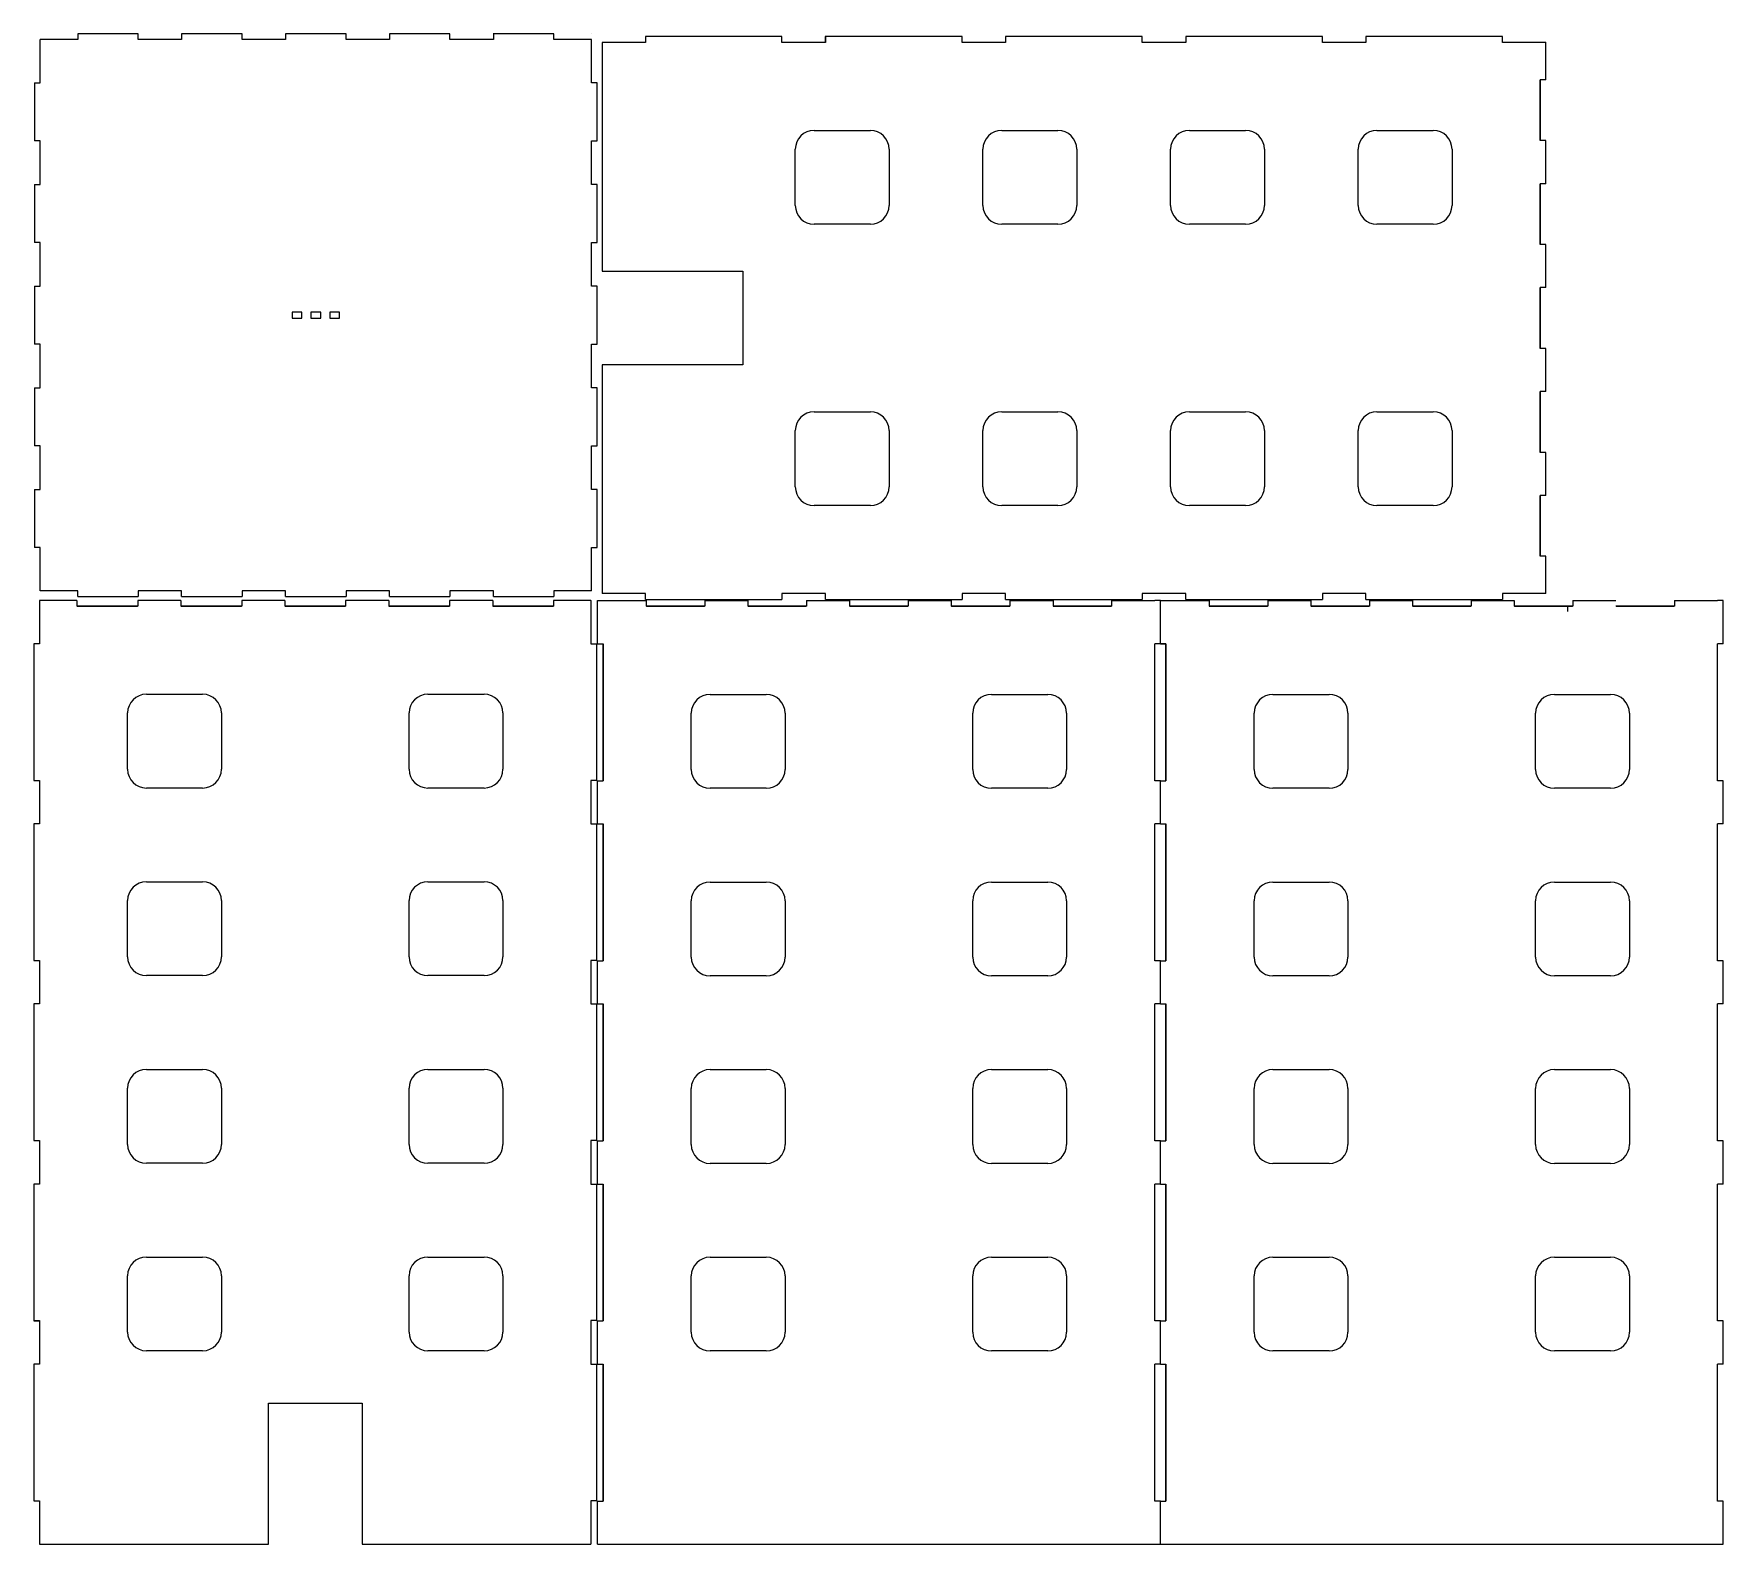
# Model space of a CAD drawing. Header units: millimetres. Extents: x 12 to 192, y 8 to 169.
import ezdxf

# ---------------------------------------------------------------- set-up
doc = ezdxf.new("R2010")
doc.units = ezdxf.units.MM

msp = doc.modelspace()

# ---------------------------------------------------------------- linework, layer by layer
at = {"color": 7, "linetype": 'Continuous', "lineweight": 25}
for p, q in [((12.95, 163.51), (12.95, 168.11)), ((16.95, 168.11), (12.95, 168.11)), ((16.95, 168.73), (16.95, 168.11)), ((23.39, 168.73), (16.95, 168.73)), ((23.39, 168.11), (23.39, 168.73)), ((28.03, 168.11), (23.39, 168.11)), ((34.47, 168.73), (28.03, 168.73)), ((28.03, 168.73), (28.03, 168.11)), ((34.47, 168.11), (34.47, 168.73)), ((39.11, 168.11), (34.47, 168.11)), ((45.55, 168.73), (39.11, 168.73)), ((39.11, 168.73), (39.11, 168.11)), ((45.55, 168.11), (45.55, 168.73)), ((50.19, 168.11), (45.55, 168.11)), ((50.19, 168.73), (50.17, 168.73)), ((56.63, 168.73), (50.19, 168.73)), ((50.19, 168.73), (50.19, 168.11)), ((56.63, 168.11), (56.63, 168.73)), ((61.27, 168.11), (56.63, 168.11)), ((61.27, 168.73), (61.25, 168.73)), ((67.71, 168.73), (61.27, 168.73)), ((61.27, 168.73), (61.27, 168.11)), ((67.71, 168.11), (67.71, 168.73)), ((71.71, 168.11), (67.71, 168.11)), ((71.71, 168.73), (71.73, 168.73)), ((71.71, 163.51), (71.71, 168.11)), ((72.84, 167.81), (72.84, 143.43)), ((77.46, 167.81), (72.84, 167.81)), ((92.02, 168.43), (77.46, 168.43)), ((77.46, 168.43), (77.46, 167.81)), ((92.02, 167.81), (92.02, 168.43)), ((96.66, 167.81), (92.02, 167.81)), ((96.64, 168.43), (96.64, 167.83)), ((96.66, 168.43), (96.64, 168.43)), ((96.66, 167.83), (96.64, 167.83)), ((111.22, 168.43), (96.66, 168.43)), ((96.66, 168.43), (96.66, 167.81)), ((111.22, 167.81), (111.22, 168.43)), ((115.86, 167.81), (111.22, 167.81)), ((130.42, 168.43), (115.86, 168.43)), ((115.86, 168.43), (115.86, 167.81)), ((130.42, 167.81), (130.42, 168.43)), ((135.06, 167.81), (130.42, 167.81)), ((149.62, 168.43), (135.06, 168.43)), ((135.06, 168.43), (135.06, 167.81)), ((149.62, 167.81), (149.62, 168.43)), ((154.26, 167.81), (149.62, 167.81)), ((168.82, 168.43), (154.26, 168.43)), ((154.26, 168.43), (154.26, 167.81)), ((168.82, 167.81), (168.82, 168.43)), ((173.44, 167.81), (168.82, 167.81)), ((172.84, 167.83), (172.84, 167.81)), ((173.44, 167.81), (173.44, 167.83)), ((173.44, 163.83), (173.44, 167.81)), ((12.33, 163.51), (12.33, 157.31)), ((12.33, 163.51), (12.95, 163.51)), ((72.33, 163.51), (71.71, 163.51)), ((72.33, 157.31), (72.33, 163.51)), ((173.44, 163.83), (172.84, 163.83)), ((172.84, 157.35), (172.84, 163.83)), ((172.84, 163.81), (172.84, 157.37)), ((12.95, 157.31), (12.33, 157.31)), ((12.95, 152.67), (12.95, 157.31)), ((71.71, 157.31), (72.33, 157.31)), ((71.71, 152.67), (71.71, 157.31)), ((95.44, 158.43), (101.44, 158.43)), ((115.44, 158.43), (121.44, 158.43)), ((135.44, 158.43), (141.44, 158.43)), ((155.44, 158.43), (161.44, 158.43)), ((173.44, 157.35), (172.84, 157.35)), ((173.44, 152.75), (173.44, 157.35)), ((93.44, 150.43), (93.44, 156.43)), ((103.44, 156.43), (103.44, 150.43)), ((113.44, 150.43), (113.44, 156.43)), ((123.44, 156.43), (123.44, 150.43)), ((133.44, 150.43), (133.44, 156.43)), ((143.44, 156.43), (143.44, 150.43)), ((153.44, 150.43), (153.44, 156.43)), ((163.44, 156.43), (163.44, 150.43)), ((12.33, 152.67), (12.33, 146.47)), ((12.33, 152.67), (12.95, 152.67)), ((72.33, 152.67), (71.71, 152.67)), ((72.33, 146.47), (72.33, 152.67)), ((173.44, 152.75), (172.84, 152.75)), ((172.84, 146.27), (172.84, 152.75)), ((172.84, 152.73), (172.84, 146.29)), ((101.44, 148.43), (95.44, 148.43)), ((121.44, 148.43), (115.44, 148.43)), ((141.44, 148.43), (135.44, 148.43)), ((161.44, 148.43), (155.44, 148.43)), ((12.95, 146.47), (12.33, 146.47)), ((12.95, 141.83), (12.95, 146.47)), ((71.71, 146.47), (72.33, 146.47)), ((71.71, 141.83), (71.71, 146.47)), ((173.44, 146.27), (172.84, 146.27)), ((173.44, 141.67), (173.44, 146.27)), ((72.84, 143.43), (87.84, 143.43)), ((87.84, 143.43), (87.84, 133.43)), ((12.33, 141.83), (12.33, 135.63)), ((12.33, 141.83), (12.95, 141.83)), ((72.33, 141.83), (71.71, 141.83)), ((72.33, 135.63), (72.33, 141.83)), ((173.44, 141.67), (172.84, 141.67)), ((172.84, 135.19), (172.84, 141.67)), ((172.84, 141.65), (172.84, 135.21)), ((40.85, 139.05), (39.81, 139.05)), ((39.81, 139.05), (39.81, 138.41)), ((40.85, 138.41), (40.85, 139.05)), ((42.85, 139.05), (41.81, 139.05)), ((41.81, 139.05), (41.81, 138.41)), ((42.85, 138.41), (42.85, 139.05)), ((44.85, 139.05), (43.81, 139.05)), ((43.81, 139.05), (43.81, 138.41)), ((44.85, 138.41), (44.85, 139.05)), ((39.81, 138.41), (40.85, 138.41)), ((41.81, 138.41), (42.85, 138.41)), ((43.81, 138.41), (44.85, 138.41)), ((12.95, 135.63), (12.33, 135.63)), ((12.95, 130.99), (12.95, 135.63)), ((71.71, 135.63), (72.33, 135.63)), ((71.71, 130.99), (71.71, 135.63)), ((173.44, 135.19), (172.84, 135.19)), ((173.44, 130.59), (173.44, 135.19)), ((87.84, 133.43), (72.84, 133.43)), ((72.84, 133.43), (72.84, 109.05)), ((12.33, 130.99), (12.33, 124.79)), ((12.33, 130.99), (12.95, 130.99)), ((72.33, 130.99), (71.71, 130.99)), ((72.33, 124.79), (72.33, 130.99)), ((173.44, 130.59), (172.84, 130.59)), ((172.84, 124.11), (172.84, 130.59)), ((172.84, 130.57), (172.84, 124.13)), ((95.44, 128.43), (101.44, 128.43)), ((115.44, 128.43), (121.44, 128.43)), ((135.44, 128.43), (141.44, 128.43)), ((155.44, 128.43), (161.44, 128.43)), ((93.44, 120.43), (93.44, 126.43)), ((103.44, 126.43), (103.44, 120.43)), ((113.44, 120.43), (113.44, 126.43)), ((123.44, 126.43), (123.44, 120.43)), ((133.44, 120.43), (133.44, 126.43)), ((143.44, 126.43), (143.44, 120.43)), ((153.44, 120.43), (153.44, 126.43)), ((163.44, 126.43), (163.44, 120.43)), ((12.95, 124.79), (12.33, 124.79)), ((12.95, 120.15), (12.95, 124.79)), ((71.71, 124.79), (72.33, 124.79)), ((71.71, 120.15), (71.71, 124.79)), ((173.44, 124.11), (172.84, 124.11)), ((173.44, 119.51), (173.44, 124.11)), ((12.33, 120.15), (12.33, 113.95)), ((12.33, 120.15), (12.95, 120.15)), ((72.33, 120.15), (71.71, 120.15)), ((72.33, 113.95), (72.33, 120.15)), ((173.44, 119.51), (172.84, 119.51)), ((172.84, 113.03), (172.84, 119.51)), ((172.84, 119.49), (172.84, 113.05)), ((101.44, 118.43), (95.44, 118.43)), ((121.44, 118.43), (115.44, 118.43)), ((141.44, 118.43), (135.44, 118.43)), ((161.44, 118.43), (155.44, 118.43)), ((12.95, 113.95), (12.33, 113.95)), ((12.95, 109.35), (12.95, 113.95)), ((71.71, 113.95), (72.33, 113.95)), ((71.71, 109.35), (71.71, 113.95)), ((173.44, 113.03), (172.84, 113.03)), ((173.44, 109.05), (173.44, 113.03)), ((12.89, 108.32), (12.87, 108.32)), ((16.87, 108.32), (12.89, 108.32)), ((12.89, 108.32), (12.89, 103.7)), ((16.95, 109.35), (12.95, 109.35)), ((16.87, 108.32), (16.87, 107.72)), ((16.95, 108.73), (16.95, 109.35)), ((16.95, 108.73), (23.39, 108.73)), ((23.35, 108.32), (23.35, 107.72)), ((27.95, 108.32), (23.35, 108.32)), ((28.03, 109.35), (23.39, 109.35)), ((23.39, 109.35), (23.39, 108.73)), ((27.95, 108.32), (27.95, 107.72)), ((28.03, 108.73), (28.03, 109.35)), ((28.03, 108.73), (34.47, 108.73)), ((34.43, 108.32), (34.43, 107.72)), ((39.03, 108.32), (34.43, 108.32)), ((39.11, 109.35), (34.47, 109.35)), ((34.47, 109.35), (34.47, 108.73)), ((39.03, 108.32), (39.03, 107.72)), ((39.11, 108.73), (39.11, 109.35)), ((39.11, 108.73), (45.55, 108.73)), ((45.51, 108.32), (45.51, 107.72)), ((50.11, 108.32), (45.51, 108.32)), ((50.19, 109.35), (45.55, 109.35)), ((45.55, 109.35), (45.55, 108.73)), ((50.11, 108.32), (50.11, 107.72)), ((50.19, 108.73), (50.19, 109.35)), ((50.19, 108.73), (56.63, 108.73)), ((56.59, 108.32), (56.59, 107.72)), ((61.19, 108.32), (56.59, 108.32)), ((61.27, 109.35), (56.63, 109.35)), ((56.63, 109.35), (56.63, 108.73)), ((61.19, 108.32), (61.19, 107.72)), ((61.27, 108.73), (61.27, 109.35)), ((61.27, 108.73), (67.71, 108.73)), ((67.67, 108.32), (67.67, 107.72)), ((71.65, 108.32), (67.67, 108.32)), ((71.71, 109.35), (67.71, 109.35)), ((67.71, 109.35), (67.71, 108.73)), ((71.65, 108.32), (71.65, 103.7)), ((71.65, 108.32), (71.67, 108.32)), ((72.35, 103.7), (72.35, 108.3)), ((72.35, 108.3), (72.95, 108.3)), ((77.46, 109.05), (72.84, 109.05)), ((72.95, 108.3), (77.55, 108.3)), ((77.46, 108.43), (77.46, 109.05)), ((77.46, 108.43), (92.02, 108.43)), ((77.55, 108.3), (77.55, 107.7)), ((83.79, 108.3), (83.79, 107.7)), ((83.79, 108.3), (88.39, 108.3)), ((88.39, 108.3), (88.39, 107.7)), ((92.02, 109.05), (92.02, 108.43)), ((96.66, 109.05), (92.02, 109.05)), ((94.63, 108.3), (94.63, 107.7)), ((94.63, 108.3), (99.23, 108.3)), ((96.66, 108.43), (96.66, 109.05)), ((96.66, 108.43), (111.22, 108.43)), ((99.23, 108.3), (99.23, 107.7)), ((105.47, 108.3), (105.47, 107.7)), ((105.47, 108.3), (110.07, 108.3)), ((110.07, 108.3), (110.07, 107.7)), ((111.22, 109.05), (111.22, 108.43)), ((115.86, 109.05), (111.22, 109.05)), ((115.86, 108.43), (115.86, 109.05)), ((115.86, 108.43), (130.42, 108.43)), ((116.31, 108.3), (116.31, 107.7)), ((116.31, 108.3), (120.91, 108.3)), ((120.91, 108.3), (120.91, 107.7)), ((127.15, 108.3), (127.15, 107.7)), ((127.15, 108.3), (131.75, 108.3)), ((130.42, 109.05), (130.42, 108.43)), ((135.06, 109.05), (130.42, 109.05)), ((132.35, 108.3), (131.75, 108.3)), ((132.35, 103.7), (132.35, 108.3)), ((132.35, 103.7), (132.35, 108.3)), ((132.35, 108.3), (132.95, 108.3)), ((132.95, 108.3), (137.55, 108.3)), ((135.06, 108.43), (135.06, 109.05)), ((135.06, 108.43), (149.62, 108.43)), ((137.55, 108.3), (137.55, 107.7)), ((143.79, 108.3), (143.79, 107.7)), ((143.79, 108.3), (148.39, 108.3)), ((148.39, 108.3), (148.39, 107.7)), ((149.62, 109.05), (149.62, 108.43)), ((154.26, 109.05), (149.62, 109.05)), ((154.26, 108.43), (154.26, 109.05)), ((154.26, 108.43), (168.82, 108.43)), ((154.63, 108.3), (154.63, 107.7)), ((154.63, 108.3), (159.23, 108.3)), ((159.23, 108.3), (159.23, 107.7)), ((165.47, 108.3), (165.47, 107.7)), ((165.47, 108.3), (170.07, 108.3)), ((173.44, 109.05), (168.82, 109.05)), ((168.82, 109.05), (168.82, 108.43)), ((170.07, 108.3), (170.07, 107.7)), ((176.31, 108.3), (176.31, 107.7)), ((176.31, 108.3), (180.91, 108.3)), ((187.15, 108.3), (187.15, 107.7)), ((187.15, 108.3), (191.75, 108.3)), ((192.35, 108.3), (191.75, 108.3)), ((192.35, 103.7), (192.35, 108.3)), ((12.87, 107.72), (12.89, 107.72)), ((23.35, 107.72), (16.87, 107.72)), ((16.89, 107.72), (23.33, 107.72)), ((34.43, 107.72), (27.95, 107.72)), ((27.97, 107.72), (34.41, 107.72)), ((45.51, 107.72), (39.03, 107.72)), ((39.05, 107.72), (45.49, 107.72)), ((56.59, 107.72), (50.11, 107.72)), ((50.13, 107.72), (56.57, 107.72)), ((67.67, 107.72), (61.19, 107.72)), ((61.21, 107.72), (67.65, 107.72)), ((71.67, 107.72), (71.65, 107.72)), ((83.79, 107.7), (77.55, 107.7)), ((77.57, 107.7), (83.77, 107.7)), ((94.63, 107.7), (88.39, 107.7)), ((88.41, 107.7), (94.61, 107.7)), ((105.47, 107.7), (99.23, 107.7)), ((99.25, 107.7), (105.45, 107.7)), ((116.31, 107.7), (110.07, 107.7)), ((110.09, 107.7), (116.29, 107.7)), ((127.15, 107.7), (120.91, 107.7)), ((120.93, 107.7), (127.13, 107.7)), ((143.79, 107.7), (137.55, 107.7)), ((137.57, 107.7), (143.77, 107.7)), ((154.63, 107.7), (148.39, 107.7)), ((148.41, 107.7), (154.61, 107.7)), ((165.47, 107.7), (159.23, 107.7)), ((159.25, 107.7), (165.45, 107.7)), ((176.31, 107.7), (170.07, 107.7)), ((170.09, 107.7), (176.29, 107.7)), ((175.74, 107.73), (175.74, 107.13)), ((187.15, 107.7), (180.91, 107.7)), ((180.93, 107.7), (187.13, 107.7)), ((12.27, 103.7), (12.27, 89.14)), ((12.89, 103.7), (12.27, 103.7)), ((71.65, 103.7), (72.27, 103.7)), ((72.27, 89.14), (72.27, 103.7)), ((72.35, 103.7), (72.95, 103.7)), ((72.95, 103.7), (72.95, 89.1)), ((72.95, 89.12), (72.95, 103.68)), ((131.75, 89.1), (131.75, 103.7)), ((132.35, 103.7), (131.75, 103.7)), ((131.75, 89.12), (131.75, 103.68)), ((132.35, 103.7), (132.95, 103.7)), ((132.35, 103.7), (132.35, 103.68)), ((132.95, 103.68), (132.35, 103.68)), ((132.95, 103.7), (132.95, 89.1)), ((132.95, 89.12), (132.95, 103.68)), ((191.75, 89.1), (191.75, 103.7)), ((192.35, 103.7), (191.75, 103.7)), ((191.75, 89.12), (191.75, 103.68)), ((24.27, 98.32), (30.27, 98.32)), ((54.27, 98.32), (60.27, 98.32)), ((84.35, 98.3), (90.35, 98.3)), ((114.35, 98.3), (120.35, 98.3)), ((144.35, 98.3), (150.35, 98.3)), ((174.35, 98.3), (180.35, 98.3)), ((22.27, 90.32), (22.27, 96.32)), ((32.27, 96.32), (32.27, 90.32)), ((52.27, 90.32), (52.27, 96.32)), ((62.27, 96.32), (62.27, 90.32)), ((82.35, 90.3), (82.35, 96.3)), ((92.35, 96.3), (92.35, 90.3)), ((112.35, 90.3), (112.35, 96.3)), ((122.35, 96.3), (122.35, 90.3)), ((142.35, 90.3), (142.35, 96.3)), ((152.35, 96.3), (152.35, 90.3)), ((172.35, 90.3), (172.35, 96.3)), ((182.35, 96.3), (182.35, 90.3)), ((12.27, 89.14), (12.89, 89.14)), ((12.89, 89.14), (12.89, 84.5)), ((30.27, 88.32), (24.27, 88.32)), ((60.27, 88.32), (54.27, 88.32)), ((72.27, 89.14), (71.65, 89.14)), ((71.65, 89.14), (71.65, 84.5)), ((72.35, 84.5), (72.35, 89.1)), ((72.35, 89.1), (72.95, 89.1)), ((90.35, 88.3), (84.35, 88.3)), ((120.35, 88.3), (114.35, 88.3)), ((132.35, 89.1), (131.75, 89.1)), ((132.35, 84.5), (132.35, 89.1)), ((132.35, 84.5), (132.35, 89.1)), ((132.35, 89.1), (132.95, 89.1)), ((150.35, 88.3), (144.35, 88.3)), ((180.35, 88.3), (174.35, 88.3)), ((192.35, 89.1), (191.75, 89.1)), ((192.35, 84.5), (192.35, 89.1)), ((12.27, 84.5), (12.27, 69.94)), ((12.89, 84.5), (12.27, 84.5)), ((71.65, 84.5), (72.27, 84.5)), ((72.27, 69.94), (72.27, 84.5)), ((72.35, 84.5), (72.95, 84.5)), ((72.95, 84.5), (72.95, 69.9)), ((72.95, 69.92), (72.95, 84.48)), ((131.75, 69.9), (131.75, 84.5)), ((132.35, 84.5), (131.75, 84.5)), ((131.75, 69.92), (131.75, 84.48)), ((132.35, 84.5), (132.95, 84.5)), ((132.95, 84.5), (132.95, 69.9)), ((132.95, 69.92), (132.95, 84.48)), ((191.75, 69.9), (191.75, 84.5)), ((192.35, 84.5), (191.75, 84.5)), ((191.75, 69.92), (191.75, 84.48)), ((24.27, 78.32), (30.27, 78.32)), ((54.27, 78.32), (60.27, 78.32)), ((84.35, 78.3), (90.35, 78.3)), ((114.35, 78.3), (120.35, 78.3)), ((144.35, 78.3), (150.35, 78.3)), ((174.35, 78.3), (180.35, 78.3)), ((22.27, 70.32), (22.27, 76.32)), ((32.27, 76.32), (32.27, 70.32)), ((52.27, 70.32), (52.27, 76.32)), ((62.27, 76.32), (62.27, 70.32)), ((82.35, 70.3), (82.35, 76.3)), ((92.35, 76.3), (92.35, 70.3)), ((112.35, 70.3), (112.35, 76.3)), ((122.35, 76.3), (122.35, 70.3)), ((142.35, 70.3), (142.35, 76.3)), ((152.35, 76.3), (152.35, 70.3)), ((172.35, 70.3), (172.35, 76.3)), ((182.35, 76.3), (182.35, 70.3)), ((12.27, 69.94), (12.89, 69.94)), ((12.89, 69.94), (12.89, 65.3)), ((72.27, 69.94), (71.65, 69.94)), ((71.65, 69.94), (71.65, 65.3)), ((72.35, 65.3), (72.35, 69.9)), ((72.35, 69.9), (72.95, 69.9)), ((132.35, 69.9), (131.75, 69.9)), ((132.35, 65.3), (132.35, 69.9)), ((132.35, 65.3), (132.35, 69.9)), ((132.35, 69.9), (132.95, 69.9)), ((192.35, 69.9), (191.75, 69.9)), ((192.35, 65.3), (192.35, 69.9)), ((30.27, 68.32), (24.27, 68.32)), ((60.27, 68.32), (54.27, 68.32)), ((90.35, 68.3), (84.35, 68.3)), ((120.35, 68.3), (114.35, 68.3)), ((150.35, 68.3), (144.35, 68.3)), ((180.35, 68.3), (174.35, 68.3)), ((12.27, 65.3), (12.27, 50.74)), ((12.89, 65.3), (12.27, 65.3)), ((71.65, 65.3), (72.27, 65.3)), ((72.27, 50.74), (72.27, 65.3)), ((72.35, 65.3), (72.95, 65.3)), ((72.95, 65.3), (72.95, 50.7)), ((72.95, 50.72), (72.95, 65.28)), ((131.75, 50.7), (131.75, 65.3)), ((132.35, 65.3), (131.75, 65.3)), ((131.75, 50.72), (131.75, 65.28)), ((132.35, 65.3), (132.95, 65.3)), ((132.95, 65.3), (132.95, 50.7)), ((132.95, 50.72), (132.95, 65.28)), ((191.75, 50.7), (191.75, 65.3)), ((192.35, 65.3), (191.75, 65.3)), ((191.75, 50.72), (191.75, 65.28)), ((24.27, 58.32), (30.27, 58.32)), ((54.27, 58.32), (60.27, 58.32)), ((84.35, 58.3), (90.35, 58.3)), ((114.35, 58.3), (120.35, 58.3)), ((144.35, 58.3), (150.35, 58.3)), ((174.35, 58.3), (180.35, 58.3)), ((22.27, 50.32), (22.27, 56.32)), ((32.27, 56.32), (32.27, 50.32)), ((52.27, 50.32), (52.27, 56.32)), ((62.27, 56.32), (62.27, 50.32)), ((82.35, 50.3), (82.35, 56.3)), ((92.35, 56.3), (92.35, 50.3)), ((112.35, 50.3), (112.35, 56.3)), ((122.35, 56.3), (122.35, 50.3)), ((142.35, 50.3), (142.35, 56.3)), ((152.35, 56.3), (152.35, 50.3)), ((172.35, 50.3), (172.35, 56.3)), ((182.35, 56.3), (182.35, 50.3)), ((12.27, 50.74), (12.89, 50.74)), ((12.89, 50.74), (12.89, 46.1)), ((72.27, 50.74), (71.65, 50.74)), ((71.65, 50.74), (71.65, 46.1)), ((72.35, 46.1), (72.35, 50.7)), ((72.35, 50.7), (72.95, 50.7)), ((132.35, 50.7), (131.75, 50.7)), ((132.35, 46.1), (132.35, 50.7)), ((132.35, 46.1), (132.35, 50.7)), ((132.35, 50.7), (132.95, 50.7)), ((192.35, 50.7), (191.75, 50.7)), ((192.35, 46.1), (192.35, 50.7)), ((30.27, 48.32), (24.27, 48.32)), ((60.27, 48.32), (54.27, 48.32)), ((90.35, 48.3), (84.35, 48.3)), ((120.35, 48.3), (114.35, 48.3)), ((150.35, 48.3), (144.35, 48.3)), ((180.35, 48.3), (174.35, 48.3)), ((12.27, 46.1), (12.27, 31.54)), ((12.89, 46.1), (12.27, 46.1)), ((71.65, 46.1), (72.27, 46.1)), ((72.27, 31.54), (72.27, 46.1)), ((72.35, 46.1), (72.95, 46.1)), ((72.95, 46.1), (72.95, 31.5)), ((72.95, 31.52), (72.95, 46.08)), ((131.75, 31.5), (131.75, 46.1)), ((132.35, 46.1), (131.75, 46.1)), ((131.75, 31.52), (131.75, 46.08)), ((132.35, 46.1), (132.95, 46.1)), ((132.95, 46.1), (132.95, 31.5)), ((132.95, 31.52), (132.95, 46.08)), ((191.75, 31.5), (191.75, 46.1)), ((192.35, 46.1), (191.75, 46.1)), ((191.75, 31.52), (191.75, 46.08)), ((24.27, 38.32), (30.27, 38.32)), ((54.27, 38.32), (60.27, 38.32)), ((84.35, 38.3), (90.35, 38.3)), ((114.35, 38.3), (120.35, 38.3)), ((144.35, 38.3), (150.35, 38.3)), ((174.35, 38.3), (180.35, 38.3)), ((22.27, 30.32), (22.27, 36.32)), ((32.27, 36.32), (32.27, 30.32)), ((52.27, 30.32), (52.27, 36.32)), ((62.27, 36.32), (62.27, 30.32)), ((82.35, 30.3), (82.35, 36.3)), ((92.35, 36.3), (92.35, 30.3)), ((112.35, 30.3), (112.35, 36.3)), ((122.35, 36.3), (122.35, 30.3)), ((142.35, 30.3), (142.35, 36.3)), ((152.35, 36.3), (152.35, 30.3)), ((172.35, 30.3), (172.35, 36.3)), ((182.35, 36.3), (182.35, 30.3)), ((12.27, 31.54), (12.27, 31.52)), ((12.27, 31.54), (12.89, 31.54)), ((12.27, 31.52), (12.87, 31.52)), ((12.87, 31.54), (12.87, 31.52)), ((12.89, 31.54), (12.89, 26.9)), ((72.27, 31.54), (71.65, 31.54)), ((71.65, 31.54), (71.65, 26.9)), ((72.35, 26.9), (72.35, 31.5)), ((72.35, 31.5), (72.95, 31.5)), ((132.35, 31.5), (131.75, 31.5)), ((132.35, 26.9), (132.35, 31.5)), ((132.35, 26.9), (132.35, 31.5)), ((132.35, 31.5), (132.95, 31.5)), ((192.35, 31.5), (191.75, 31.5)), ((192.35, 26.9), (192.35, 31.5)), ((30.27, 28.32), (24.27, 28.32)), ((60.27, 28.32), (54.27, 28.32)), ((90.35, 28.3), (84.35, 28.3)), ((120.35, 28.3), (114.35, 28.3)), ((150.35, 28.3), (144.35, 28.3)), ((180.35, 28.3), (174.35, 28.3)), ((12.27, 26.9), (12.27, 12.34)), ((12.89, 26.9), (12.27, 26.9)), ((71.65, 26.9), (72.27, 26.9)), ((72.27, 12.34), (72.27, 26.9)), ((72.35, 26.9), (72.95, 26.9)), ((72.95, 26.9), (72.95, 12.3)), ((72.95, 12.32), (72.95, 26.88)), ((131.75, 12.3), (131.75, 26.9)), ((132.35, 26.9), (131.75, 26.9)), ((131.75, 12.32), (131.75, 26.88)), ((132.35, 26.9), (132.95, 26.9)), ((132.95, 26.9), (132.95, 12.3)), ((132.95, 12.32), (132.95, 26.88)), ((191.75, 12.3), (191.75, 26.9)), ((192.35, 26.9), (191.75, 26.9)), ((191.75, 12.32), (191.75, 26.88)), ((37.27, 22.72), (47.27, 22.72)), ((37.27, 7.72), (37.27, 22.72)), ((47.27, 22.72), (47.27, 7.72)), ((12.27, 12.34), (12.89, 12.34)), ((12.89, 12.34), (12.89, 7.72)), ((71.65, 12.34), (71.65, 7.72)), ((72.27, 12.34), (71.65, 12.34)), ((72.35, 7.7), (72.35, 12.3)), ((72.35, 12.3), (72.95, 12.3)), ((132.35, 12.3), (131.75, 12.3)), ((132.35, 7.7), (132.35, 12.3)), ((132.35, 7.7), (132.35, 12.3)), ((132.35, 12.3), (132.95, 12.3)), ((192.35, 12.3), (191.75, 12.3)), ((192.35, 7.7), (192.35, 12.3)), ((12.89, 7.72), (37.27, 7.72)), ((47.27, 7.72), (71.65, 7.72)), ((72.35, 7.7), (132.35, 7.7)), ((132.35, 7.7), (192.35, 7.7))]:
    msp.add_line(p, q, dxfattribs=at)
for centre, start, end in [((95.44, 156.43), 90, 180), ((101.44, 156.43), 0, 90), ((115.44, 156.43), 90, 180), ((121.44, 156.43), 0, 90), ((135.44, 156.43), 90, 180), ((141.44, 156.43), 0, 90), ((155.44, 156.43), 90, 180), ((161.44, 156.43), 0, 90), ((95.44, 150.43), 180, 270), ((101.44, 150.43), 270, 0), ((115.44, 150.43), 180, 270), ((121.44, 150.43), 270, 0), ((135.44, 150.43), 180, 270), ((141.44, 150.43), 270, 0), ((155.44, 150.43), 180, 270), ((161.44, 150.43), 270, 0), ((95.44, 126.43), 90, 180), ((101.44, 126.43), 0, 90), ((115.44, 126.43), 90, 180), ((121.44, 126.43), 0, 90), ((135.44, 126.43), 90, 180), ((141.44, 126.43), 0, 90), ((155.44, 126.43), 90, 180), ((161.44, 126.43), 0, 90), ((95.44, 120.43), 180, 270), ((101.44, 120.43), 270, 0), ((115.44, 120.43), 180, 270), ((121.44, 120.43), 270, 0), ((135.44, 120.43), 180, 270), ((141.44, 120.43), 270, 0), ((155.44, 120.43), 180, 270), ((161.44, 120.43), 270, 0), ((24.27, 96.32), 90, 180), ((30.27, 96.32), 0, 90), ((54.27, 96.32), 90, 180), ((60.27, 96.32), 0, 90), ((84.35, 96.3), 90, 180), ((90.35, 96.3), 0, 90), ((114.35, 96.3), 90, 180), ((120.35, 96.3), 0, 90), ((144.35, 96.3), 90, 180), ((150.35, 96.3), 0, 90), ((174.35, 96.3), 90, 180), ((180.35, 96.3), 0, 90), ((24.27, 90.32), 180, 270), ((30.27, 90.32), 270, 0), ((54.27, 90.32), 180, 270), ((60.27, 90.32), 270, 0), ((84.35, 90.3), 180, 270), ((90.35, 90.3), 270, 0), ((114.35, 90.3), 180, 270), ((120.35, 90.3), 270, 0), ((144.35, 90.3), 180, 270), ((150.35, 90.3), 270, 0), ((174.35, 90.3), 180, 270), ((180.35, 90.3), 270, 0), ((24.27, 76.32), 90, 180), ((30.27, 76.32), 0, 90), ((54.27, 76.32), 90, 180), ((60.27, 76.32), 0, 90), ((84.35, 76.3), 90, 180), ((90.35, 76.3), 0, 90), ((114.35, 76.3), 90, 180), ((120.35, 76.3), 0, 90), ((144.35, 76.3), 90, 180), ((150.35, 76.3), 0, 90), ((174.35, 76.3), 90, 180), ((180.35, 76.3), 0, 90), ((24.27, 70.32), 180, 270), ((30.27, 70.32), 270, 0), ((54.27, 70.32), 180, 270), ((60.27, 70.32), 270, 0), ((84.35, 70.3), 180, 270), ((90.35, 70.3), 270, 0), ((114.35, 70.3), 180, 270), ((120.35, 70.3), 270, 0), ((144.35, 70.3), 180, 270), ((150.35, 70.3), 270, 0), ((174.35, 70.3), 180, 270), ((180.35, 70.3), 270, 0), ((24.27, 56.32), 90, 180), ((30.27, 56.32), 0, 90), ((54.27, 56.32), 90, 180), ((60.27, 56.32), 0, 90), ((84.35, 56.3), 90, 180), ((90.35, 56.3), 0, 90), ((114.35, 56.3), 90, 180), ((120.35, 56.3), 0, 90), ((144.35, 56.3), 90, 180), ((150.35, 56.3), 0, 90), ((174.35, 56.3), 90, 180), ((180.35, 56.3), 0, 90), ((24.27, 50.32), 180, 270), ((30.27, 50.32), 270, 0), ((54.27, 50.32), 180, 270), ((60.27, 50.32), 270, 0), ((84.35, 50.3), 180, 270), ((90.35, 50.3), 270, 0), ((114.35, 50.3), 180, 270), ((120.35, 50.3), 270, 0), ((144.35, 50.3), 180, 270), ((150.35, 50.3), 270, 0), ((174.35, 50.3), 180, 270), ((180.35, 50.3), 270, 0), ((24.27, 36.32), 90, 180), ((30.27, 36.32), 0, 90), ((54.27, 36.32), 90, 180), ((60.27, 36.32), 0, 90), ((84.35, 36.3), 90, 180), ((90.35, 36.3), 0, 90), ((114.35, 36.3), 90, 180), ((120.35, 36.3), 0, 90), ((144.35, 36.3), 90, 180), ((150.35, 36.3), 0, 90), ((174.35, 36.3), 90, 180), ((180.35, 36.3), 0, 90), ((24.27, 30.32), 180, 270), ((30.27, 30.32), 270, 0), ((54.27, 30.32), 180, 270), ((60.27, 30.32), 270, 0), ((84.35, 30.3), 180, 270), ((90.35, 30.3), 270, 0), ((114.35, 30.3), 180, 270), ((120.35, 30.3), 270, 0), ((144.35, 30.3), 180, 270), ((150.35, 30.3), 270, 0), ((174.35, 30.3), 180, 270), ((180.35, 30.3), 270, 0)]:
    msp.add_arc(centre, 2, start, end, dxfattribs=at)

doc.saveas('drawing.dxf')
